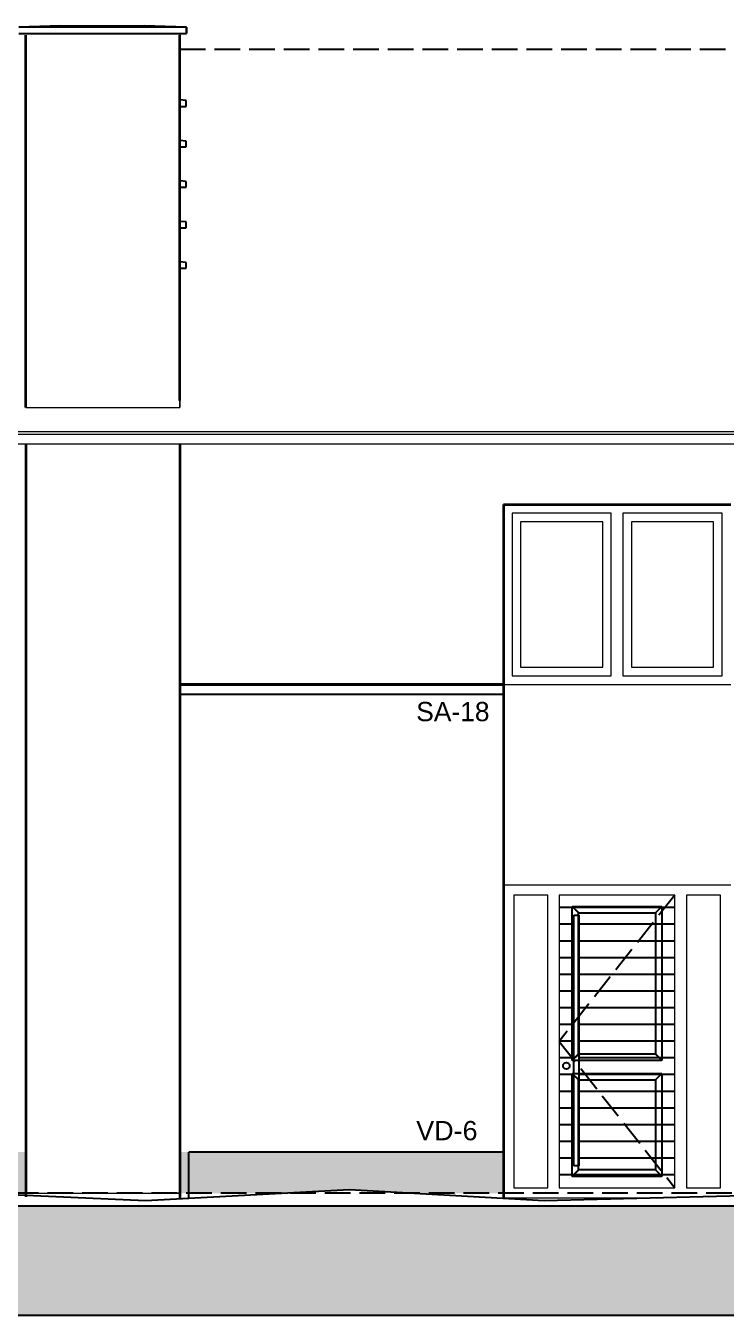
# Model space of a CAD drawing. Header units: millimetres. Extents: x 0 to 1200, y 0 to 841.
# Drawn here: x 336 to 390.5, y 662.8 to 763.2 of the extents above; entities that cross this region are included whole.
import ezdxf

# ---------------------------------------------------------------- set-up
doc = ezdxf.new("R2010")
doc.units = ezdxf.units.MM
doc.linetypes.add('PUNKT2_S9', pattern=[1, 0, -1])
doc.linetypes.add('VERDECKT2_S2', pattern=[2.7, 2, -0.7])
doc.layers.add('Standard', color=7, linetype='Continuous', lineweight=25)
doc.styles.add('ARIAL', font='arial.ttf')

msp = doc.modelspace()

# ---------------------------------------------------------------- hatches: boundary and pattern name
at = {"layer": 'Standard', "linetype": 'PUNKT2_S9', "lineweight": 25}
for points in [[(335.97, 675.5), (307.75, 675.5), (307.75, 674.92), (307.85, 674.92), (307.85, 674.82), (307.75, 674.82), (307.75, 672.38), (312.68, 672.3), (314.51, 672.3), (314.51, 674.1), (316.48, 672.3), (318.21, 672.3), (324.69, 674.77), (321.71, 672.4), (329.69, 674.33), (326.67, 672.56), (332.48, 672.3), (335.97, 672.3)], [(373.17, 675.5), (347.97, 675.5), (347.97, 672.3), (355.9, 672.3), (361.17, 672.59), (366.17, 672.3), (373.17, 672.3)]]:
    msp.add_hatch(color=253, dxfattribs=at).paths.add_polyline_path(points)
at = {"layer": 'Standard', "linetype": 'PUNKT2_S9', "lineweight": -3}
h = msp.add_hatch(color=0, dxfattribs=at)
h.paths.add_polyline_path([(399.63, 667.96), (399.65, 668.19), (399.62, 668.44), (399.53, 668.64), (399.38, 668.78), (399.18, 668.85), (398.96, 668.87), (398.51, 668.87), (397.78, 668.87), (397.78, 667.48), (398.47, 667.48), (399.01, 667.49), (399.3, 667.54), (399.45, 667.63), (399.56, 667.78)])
h.paths.add_polyline_path([(425.33, 667.49), (425.62, 667.54), (425.77, 667.63), (425.88, 667.78), (425.95, 667.96), (425.98, 668.19), (425.95, 668.44), (425.85, 668.64), (425.71, 668.78), (425.51, 668.85), (425.28, 668.87), (424.83, 668.87), (424.11, 668.87), (424.11, 667.48), (424.79, 667.48)])
h.paths.add_polyline_path([(266.47, 662.8), (566.47, 662.8), (566.47, 671.3), (266.47, 671.3)])
h.paths.add_polyline_path([(457.58, 665.23), (459.88, 665.23), (459.88, 664.3), (456.65, 664.3), (456.65, 669.76), (457.58, 669.76)], flags=16)
h.paths.add_polyline_path([(455.75, 669.8), (455.75, 668.87), (453.28, 668.87), (453.28, 667.65), (455.58, 667.65), (455.58, 666.73), (453.28, 666.73), (453.28, 665.23), (455.84, 665.23), (455.84, 664.3), (452.36, 664.3), (452.36, 669.8)], flags=16)
h.paths.add_polyline_path([(448.62, 669.8), (449.78, 665.73), (450.9, 669.8), (451.88, 669.8), (450.24, 664.3), (449.25, 664.3), (447.62, 669.8)], flags=16)
h.paths.add_polyline_path([(447.21, 668.87), (444.74, 668.87), (444.74, 667.65), (447.04, 667.65), (447.04, 666.73), (444.74, 666.73), (444.74, 665.23), (447.3, 665.23), (447.3, 664.3), (443.81, 664.3), (443.81, 669.8), (447.21, 669.8)], flags=16)
h.paths.add_polyline_path([(440.97, 667.25), (442.96, 667.25), (442.96, 665.06), (442.6, 664.74), (442.12, 664.46), (441.56, 664.27), (441, 664.21), (440.33, 664.3), (439.75, 664.57), (439.28, 665.01), (438.94, 665.6), (438.74, 666.31), (438.67, 667.07), (438.75, 667.88), (438.97, 668.6), (439.34, 669.19), (439.85, 669.62), (440.35, 669.83), (440.95, 669.9), (441.71, 669.79), (442.28, 669.47), (442.68, 668.96), (442.9, 668.28), (441.98, 668.07), (441.84, 668.44), (441.62, 668.71), (441.32, 668.89), (440.95, 668.95), (440.41, 668.83), (439.98, 668.49), (439.72, 667.91), (439.63, 667.12), (439.72, 666.26), (439.99, 665.65), (440.41, 665.28), (440.94, 665.16), (441.23, 665.19), (441.52, 665.29), (441.79, 665.45), (442.03, 665.63), (442.03, 666.33), (440.97, 666.33)], flags=16)
h.paths.add_polyline_path([(435.83, 665.72), (435.9, 665.45), (436.09, 665.23), (436.36, 665.16), (436.62, 665.21), (436.8, 665.37), (436.9, 665.69), (436.93, 666.25), (436.93, 669.8), (437.85, 669.8), (437.85, 666.32), (437.82, 665.72), (437.75, 665.27), (437.56, 664.84), (437.26, 664.5), (436.85, 664.28), (436.33, 664.21), (435.73, 664.32), (435.28, 664.66), (435.01, 665.23), (434.92, 666), (435.79, 666.12)], flags=16)
h.paths.add_polyline_path([(433.47, 669.8), (434.39, 669.8), (434.39, 664.3), (433.47, 664.3)], flags=16)
h.paths.add_polyline_path([(431.59, 668.87), (429.46, 668.87), (429.46, 669.8), (432.81, 669.8), (432.81, 668.94), (430.3, 665.23), (432.91, 665.23), (432.91, 664.3), (429.19, 664.3), (429.19, 665.31)], flags=16)
h.paths.add_polyline_path([(424.11, 666.6), (424.11, 664.3), (423.18, 664.3), (423.18, 669.8), (425.13, 669.8), (425.77, 669.77), (426.2, 669.65), (426.5, 669.45), (426.73, 669.13), (426.88, 668.72), (426.93, 668.26), (426.86, 667.69), (426.63, 667.24), (426.25, 666.91), (425.72, 666.73), (426, 666.51), (426.22, 666.27), (426.45, 665.92), (426.74, 665.38), (427.3, 664.3), (426.2, 664.3), (425.53, 665.5), (425.23, 666.02), (425.04, 666.31), (424.91, 666.45), (424.76, 666.54), (424.57, 666.58), (424.3, 666.6)], flags=16)
h.paths.add_polyline_path([(422.31, 668.87), (419.83, 668.87), (419.83, 667.65), (422.14, 667.65), (422.14, 666.73), (419.83, 666.73), (419.83, 665.23), (422.39, 665.23), (422.39, 664.3), (418.91, 664.3), (418.91, 669.8), (422.31, 669.8)], flags=16)
h.paths.add_polyline_path([(414.67, 669.8), (418.31, 669.8), (418.31, 668.87), (416.95, 668.87), (416.95, 664.3), (416.03, 664.3), (416.03, 668.87), (414.67, 668.87)], flags=16)
h.paths.add_polyline_path([(411.3, 669.8), (411.3, 667.64), (413.12, 667.64), (413.12, 669.8), (414.04, 669.8), (414.04, 664.3), (413.12, 664.3), (413.12, 666.71), (411.3, 666.71), (411.3, 664.3), (410.38, 664.3), (410.38, 669.8)], flags=16)
h.paths.add_polyline_path([(408.68, 666.33), (409.58, 665.98), (409.3, 665.2), (408.89, 664.64), (408.35, 664.32), (407.68, 664.21), (406.84, 664.4), (406.17, 664.96), (405.73, 665.84), (405.59, 667), (405.73, 668.22), (406.18, 669.13), (406.86, 669.71), (407.73, 669.9), (408.49, 669.75), (409.1, 669.3), (409.37, 668.87), (409.57, 668.29), (408.65, 668.02), (408.53, 668.41), (408.31, 668.7), (408.03, 668.88), (407.68, 668.95), (407.22, 668.84), (406.86, 668.51), (406.62, 667.93), (406.54, 667.09), (406.62, 666.19), (406.85, 665.6), (407.21, 665.27), (407.67, 665.16), (408.01, 665.23), (408.3, 665.44), (408.53, 665.8)], flags=16)
h.paths.add_polyline_path([(402.4, 667.65), (404.71, 667.65), (404.71, 666.73), (402.4, 666.73), (402.4, 665.23), (404.96, 665.23), (404.96, 664.3), (401.48, 664.3), (401.48, 669.8), (404.88, 669.8), (404.88, 668.87), (402.4, 668.87)], flags=16)
h.paths.add_polyline_path([(398.72, 666.31), (398.58, 666.45), (398.44, 666.54), (398.25, 666.58), (397.97, 666.6), (397.78, 666.6), (397.78, 664.3), (396.86, 664.3), (396.86, 669.8), (398.81, 669.8), (399.44, 669.77), (399.87, 669.65), (400.17, 669.45), (400.41, 669.13), (400.56, 668.72), (400.61, 668.26), (400.53, 667.69), (400.3, 667.24), (399.93, 666.91), (399.4, 666.73), (399.67, 666.51), (399.89, 666.27), (400.12, 665.92), (400.42, 665.38), (400.98, 664.3), (399.87, 664.3), (399.2, 665.5), (398.9, 666.02)], flags=16)

# ---------------------------------------------------------------- linework, layer by layer
at = {"layer": 'Standard', "color": 117, "linetype": 'Continuous', "lineweight": -3}
for p, q in [((335.43, 763.07), (338.68, 763.17)), ((338.68, 763.17), (335.43, 763.07)), ((348.48, 763.07), (335.43, 763.07)), ((338.68, 763.17), (345.18, 763.17)), ((345.18, 763.17), (348.48, 763.07)), ((348.48, 763.07), (345.18, 763.17)), ((348.48, 763.07), (348.48, 762.57)), ((348.48, 762.57), (348.48, 763.07)), ((335.43, 762.57), (348.48, 762.57)), ((348.47, 757.35), (347.96, 757.4)), ((347.96, 756.9), (348.47, 756.9)), ((348.47, 756.9), (348.47, 757.35)), ((348.47, 754.2), (347.96, 754.25)), ((348.47, 753.75), (348.47, 754.2)), ((347.96, 753.75), (348.47, 753.75)), ((348.47, 751.05), (347.96, 751.1)), ((348.47, 750.6), (348.47, 751.05)), ((347.96, 750.6), (348.47, 750.6)), ((348.47, 747.9), (347.96, 747.95)), ((348.47, 747.45), (348.47, 747.9)), ((347.96, 747.45), (348.47, 747.45)), ((348.47, 744.75), (347.96, 744.8)), ((348.47, 744.3), (348.47, 744.75)), ((347.96, 744.3), (348.47, 744.3)), ((347.97, 711.95), (373.07, 711.95)), ((347.97, 711.85), (347.97, 711.95)), ((373.17, 711.85), (347.97, 711.85)), ((347.97, 711.15), (347.97, 711.85)), ((373.07, 711.95), (373.17, 711.95)), ((373.17, 711.95), (373.17, 711.85)), ((373.17, 711.85), (373.17, 711.15)), ((347.97, 711.15), (373.17, 711.15))]:
    msp.add_line(p, q, dxfattribs=at)
at = {"layer": 'Standard', "color": 117, "linetype": 'Continuous', "lineweight": 35}
for p, q in [((335.97, 733.47), (335.97, 762.45)), ((347.97, 734.01), (347.97, 762.45)), ((335.97, 730.64), (335.97, 672.02)), ((347.97, 730.64), (347.97, 671.91)), ((373.17, 725.9), (373.17, 671.93)), ((373.17, 725.9), (390.87, 725.9))]:
    msp.add_line(p, q, dxfattribs=at)
at = {"layer": 'Standard', "color": 36, "linetype": 'Continuous', "lineweight": 18}
for p, q in [((347.96, 762.57), (347.96, 733.47)), ((347.96, 730.64), (347.97, 671.87)), ((347.97, 711.3), (347.96, 711.3)), ((373.17, 698.2), (373.17, 711.15)), ((373.22, 698.2), (373.17, 698.2)), ((373.22, 698.2), (373.22, 696.3)), ((373.22, 696.3), (373.17, 696.3)), ((373.17, 696.3), (373.17, 675.5)), ((336.12, 672.3), (335.97, 672.3)), ((335.97, 672.3), (347.97, 672.3)), ((335.97, 672.3), (336.12, 672.3)), ((347.97, 672.3), (347.81, 672.3)), ((347.81, 672.3), (347.97, 672.3)), ((373.19, 671.93), (373.22, 671.93)), ((373.22, 671.93), (384.52, 671.93))]:
    msp.add_line(p, q, dxfattribs=at)
at = {"layer": 'Standard', "color": 7, "linetype": 'VERDECKT2_S2', "lineweight": -3}
for p, q in [((347.97, 761.35), (399.97, 761.35)), ((386.52, 695.5), (377.52, 684.12)), ((377.52, 684.12), (386.52, 672.73)), ((566.47, 672.3), (266.47, 672.3))]:
    msp.add_line(p, q, dxfattribs=at)
at = {"layer": 'Standard', "color": 34, "linetype": 'Continuous', "lineweight": 18}
for p, q in [((347.97, 733.47), (347.97, 734.71)), ((335.97, 733.47), (347.97, 733.47))]:
    msp.add_line(p, q, dxfattribs=at)
at = {"layer": 'Standard', "color": 9, "linetype": 'Continuous', "lineweight": 18}
for p, q in [((291.78, 731.59), (454.96, 731.59)), ((291.78, 731.39), (454.96, 731.39)), ((292.19, 730.64), (454.54, 730.64))]:
    msp.add_line(p, q, dxfattribs=at)
at = {"layer": 'Standard', "color": 55, "linetype": 'Continuous', "lineweight": 18}
for p, q in [((347.97, 727.2), (347.97, 730.64)), ((347.97, 711.95), (347.97, 727.8)), ((390.87, 725.9), (373.17, 725.9)), ((373.17, 725.9), (373.17, 711.95)), ((373.17, 711.9), (390.87, 711.9)), ((373.22, 696.3), (390.87, 696.3))]:
    msp.add_line(p, q, dxfattribs=at)
at = {"layer": 'Standard', "color": 254, "linetype": 'Continuous', "lineweight": 18}
msp.add_line((347.96, 728.4), (347.97, 728.4), dxfattribs=at)
at = {"layer": 'Standard', "color": 253, "linetype": 'Continuous', "lineweight": 18}
msp.add_line((347.97, 728.4), (347.96, 728.4), dxfattribs=at)
at = {"layer": 'Standard', "color": 51, "linetype": 'Continuous', "lineweight": -3}
msp.add_line((347.97, 727.2), (347.96, 727.2), dxfattribs=at)
at = {"layer": 'Standard', "color": 51, "linetype": 'Continuous', "lineweight": 18}
for p, q in [((381.57, 725.23), (373.84, 725.23)), ((373.84, 725.23), (373.84, 712.57)), ((381.57, 712.57), (381.57, 725.23)), ((382.47, 725.23), (382.47, 712.57)), ((390.2, 725.23), (382.47, 725.23)), ((390.2, 712.57), (390.2, 725.23)), ((380.9, 724.56), (374.51, 724.56)), ((374.51, 724.56), (374.51, 713.24)), ((380.9, 713.24), (380.9, 724.56)), ((389.53, 724.56), (383.14, 724.56)), ((383.14, 724.56), (383.14, 713.24)), ((389.53, 713.24), (389.53, 724.56)), ((374.51, 713.24), (380.9, 713.24)), ((383.14, 713.24), (389.53, 713.24)), ((373.84, 712.57), (381.57, 712.57)), ((382.47, 712.57), (390.2, 712.57)), ((376.62, 695.5), (373.97, 695.5)), ((373.97, 695.5), (373.97, 672.73)), ((376.62, 672.73), (376.62, 695.5)), ((377.52, 695.5), (377.52, 672.73)), ((386.52, 695.5), (377.52, 695.5)), ((386.52, 672.73), (386.52, 695.5)), ((387.42, 695.5), (387.42, 672.73)), ((390.07, 695.5), (387.42, 695.5)), ((390.07, 672.73), (390.07, 695.5)), ((373.97, 672.73), (376.62, 672.73)), ((377.52, 672.73), (386.52, 672.73)), ((387.42, 672.73), (390.07, 672.73))]:
    msp.add_line(p, q, dxfattribs=at)
at = {"layer": 'Standard', "color": 32, "linetype": 'Continuous', "lineweight": -3}
for p, q in [((378.52, 694.63), (385.52, 694.63)), ((378.52, 682.63), (378.52, 694.63)), ((379.02, 694.12), (378.52, 694.62)), ((378.53, 694.63), (379.03, 694.13)), ((385.01, 694.13), (385.51, 694.63)), ((385.52, 694.62), (385.02, 694.12)), ((385.52, 694.63), (385.52, 682.63)), ((379.02, 694.13), (385.02, 694.13)), ((379.02, 683.13), (379.02, 694.13)), ((385.02, 694.13), (385.02, 683.13)), ((378.52, 682.64), (379.02, 683.14)), ((385.52, 682.63), (378.52, 682.63)), ((379.03, 683.13), (378.53, 682.63)), ((385.02, 683.13), (379.02, 683.13)), ((385.51, 682.63), (385.01, 683.13)), ((385.02, 683.14), (385.52, 682.64)), ((378.52, 681.63), (385.52, 681.63)), ((378.52, 673.61), (378.52, 681.63)), ((379.02, 681.12), (378.52, 681.62)), ((378.53, 681.63), (379.03, 681.13)), ((385.01, 681.13), (385.51, 681.63)), ((385.52, 681.62), (385.02, 681.12)), ((385.52, 681.63), (385.52, 673.61)), ((379.02, 674.11), (379.02, 681.13)), ((379.02, 681.13), (385.02, 681.13)), ((385.02, 681.13), (385.02, 674.11)), ((379.02, 674.12), (378.52, 673.62)), ((378.52, 673.62), (379.02, 674.12)), ((385.52, 673.61), (378.52, 673.61)), ((379.03, 674.11), (378.53, 673.61)), ((385.02, 674.11), (379.02, 674.11)), ((385.51, 673.61), (385.01, 674.11)), ((385.02, 674.12), (385.52, 673.62))]:
    msp.add_line(p, q, dxfattribs=at)
at = {"layer": 'Standard', "color": 7, "linetype": 'Continuous', "lineweight": -3}
for p, q in [((386.52, 694.53), (377.52, 694.53)), ((378.65, 693.94), (379.05, 693.94)), ((378.65, 674.44), (378.65, 693.94)), ((379.05, 693.94), (379.05, 674.44)), ((378.65, 693.23), (377.52, 693.23)), ((386.52, 693.23), (379.05, 693.23)), ((378.65, 691.93), (377.52, 691.93)), ((386.52, 691.93), (379.05, 691.93)), ((378.65, 690.63), (377.52, 690.63)), ((386.52, 690.63), (379.05, 690.63)), ((378.65, 689.33), (377.52, 689.33)), ((386.52, 689.33), (379.05, 689.33)), ((378.65, 688.03), (377.52, 688.03)), ((386.52, 688.03), (379.05, 688.03)), ((378.65, 686.73), (377.52, 686.73)), ((386.52, 686.73), (379.05, 686.73)), ((378.65, 685.43), (377.52, 685.43)), ((386.52, 685.43), (379.05, 685.43)), ((378.65, 684.13), (377.52, 684.13)), ((386.52, 684.13), (379.05, 684.13)), ((378.65, 682.83), (377.52, 682.83)), ((386.52, 682.83), (379.05, 682.83)), ((378.65, 681.53), (377.52, 681.53)), ((386.52, 681.53), (379.05, 681.53)), ((378.65, 680.23), (377.52, 680.23)), ((386.52, 680.23), (379.05, 680.23)), ((378.65, 678.93), (377.52, 678.93)), ((386.52, 678.93), (379.05, 678.93)), ((378.65, 677.63), (377.52, 677.63)), ((386.52, 677.63), (379.05, 677.63)), ((378.65, 676.33), (377.52, 676.33)), ((386.52, 676.33), (379.05, 676.33)), ((378.65, 675.03), (377.52, 675.03)), ((386.52, 675.03), (379.05, 675.03)), ((386.52, 673.73), (377.52, 673.73)), ((379.05, 674.44), (378.65, 674.44))]:
    msp.add_line(p, q, dxfattribs=at)
at = {"layer": 'Standard', "color": 26, "linetype": 'Continuous', "lineweight": -3}
for p, q in [((348.67, 671.91), (348.67, 675.5)), ((373.19, 675.5), (348.67, 675.5)), ((373.19, 671.9), (373.19, 675.5)), ((373.19, 671.9), (373.19, 675.5))]:
    msp.add_line(p, q, dxfattribs=at)
at = {"layer": 'Standard', "color": 96, "linetype": 'Continuous', "lineweight": -3}
for p, q in [((326.67, 672.56), (345.29, 671.73)), ((345.29, 671.73), (361.17, 672.59)), ((361.17, 672.59), (376.33, 671.72)), ((376.33, 671.72), (393.17, 672.16)), ((562.47, 671.3), (266.47, 671.3))]:
    msp.add_line(p, q, dxfattribs=at)
at = {"layer": 'Standard', "color": 255, "linetype": 'Continuous', "lineweight": -3}
for p, q in [((562.47, 671.3), (266.47, 671.3)), ((266.47, 662.8), (566.47, 662.8))]:
    msp.add_line(p, q, dxfattribs=at)
at = {"layer": 'Standard', "color": 7, "linetype": 'Continuous', "lineweight": -3}
msp.add_circle((378.07, 682.21), 0.256, dxfattribs=at)

# ---------------------------------------------------------------- texts
at = {"layer": 'Standard', "color": 30, "linetype": 'Continuous', "lineweight": 18, "char_height": 1.5, "attachment_point": 7, "style": 'ARIAL'}
for s, insert, width in [('\\W0.98;SA-18', (366.38, 709.02), 6.5866), ('\\W1.00;VD-6', (366.38, 676.4), 5.5512)]:
    msp.add_mtext(s, dxfattribs=dict(at, insert=insert, width=width))

doc.saveas('drawing.dxf')
